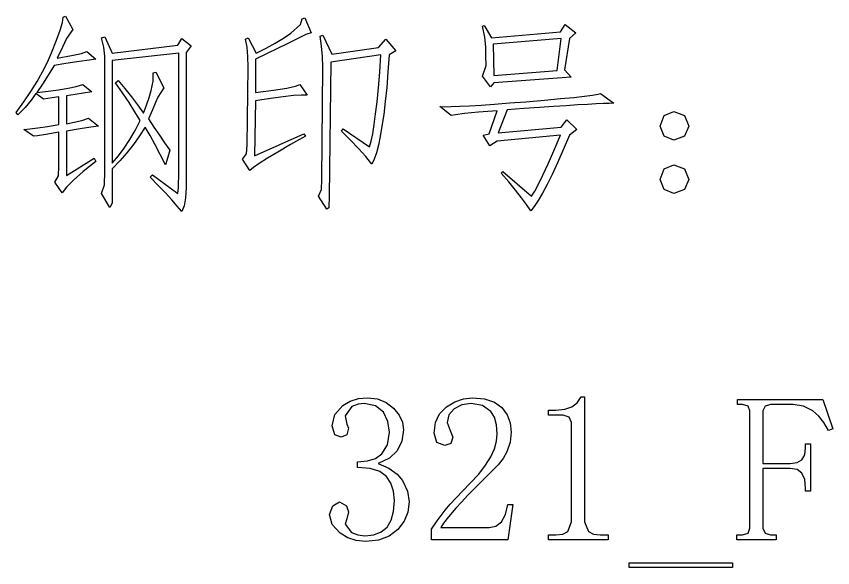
# Model space of a CAD drawing. Extents: x 0 to 420, y 0 to 297.
# Drawn here: x 234.2 to 251.67, y 53.93 to 65.71 of the extents above; entities that cross this region are included whole.
import ezdxf

# ---------------------------------------------------------------- set-up
doc = ezdxf.new("R2010")
doc.units = 0

msp = doc.modelspace()

# ---------------------------------------------------------------- linework, layer by layer
at = {"color": 7, "lineweight": 25}
for points in [[(235.117, 63.24), (234.838, 63.191), (234.656, 63.162), (234.573, 63.152), (234.362, 63.293), (234.495, 63.306), (234.665, 63.328), (234.872, 63.358), (235.117, 63.398), (235.117, 63.994), (234.972, 63.972), (234.783, 63.942), (234.625, 64.065), (234.52, 63.92), (234.391, 63.768), (234.239, 63.608), (234.204, 63.661), (234.367, 63.886), (234.514, 64.106), (234.647, 64.321), (234.766, 64.53), (234.869, 64.734), (234.959, 64.933), (235.066, 65.201), (235.143, 65.418), (235.189, 65.583), (235.204, 65.696), (235.257, 65.714), (235.415, 65.433), (235.274, 65.24), (235.191, 65.056), (235.081, 64.819), (235.386, 64.873), (235.596, 64.92), (235.713, 64.959), (235.906, 64.801), (235.712, 64.773), (235.498, 64.74), (235.265, 64.703), (235.011, 64.661), (234.885, 64.456), (234.762, 64.263), (234.643, 64.082), (234.829, 64.106), (235.108, 64.143), (235.31, 64.176), (235.482, 64.214), (235.625, 64.257), (235.818, 64.1), (235.641, 64.074), (235.46, 64.045), (235.274, 64.012), (235.274, 63.415), (235.603, 63.49), (235.748, 63.538), (235.959, 63.363), (235.797, 63.343), (235.569, 63.308), (235.274, 63.257), (235.274, 62.31), (235.871, 62.679), (235.906, 62.608), (235.637, 62.396), (235.428, 62.214), (235.278, 62.062), (235.187, 61.942), (235.029, 62.17), (235.103, 62.306), (235.117, 62.503)], [(239.162, 65.257), (239.338, 64.924), (239.548, 65.03), (239.741, 65.137), (239.917, 65.245), (240.074, 65.354), (240.285, 65.54), (240.32, 65.661), (240.373, 65.679), (240.513, 65.363), (240.397, 65.323), (240.153, 65.205), (239.986, 65.12), (239.792, 65.025), (239.569, 64.919), (239.32, 64.801), (239.32, 64.082), (239.702, 64.132), (239.987, 64.179), (240.175, 64.22), (240.267, 64.257), (240.425, 64.029), (240.302, 64.03), (240.131, 64.018), (239.91, 63.994), (239.639, 63.956), (239.32, 63.907), (239.302, 62.731), (240.355, 63.205), (240.39, 63.152), (240.07, 62.971), (239.798, 62.813), (239.574, 62.679), (239.4, 62.567), (239.274, 62.48), (239.197, 62.415), (239.039, 62.661), (239.127, 62.771), (239.145, 62.959), (239.162, 64.626), (239.156, 64.856), (239.139, 65.055), (239.109, 65.222)], [(246.07, 64.415), (244.42, 64.293), (244.35, 64.205), (244.175, 64.433), (244.254, 64.661), (244.247, 64.867), (244.245, 65.065), (244.227, 65.271), (244.175, 65.503), (244.21, 65.521), (244.368, 65.257), (245.841, 65.38), (245.947, 65.538), (246.175, 65.363), (246.034, 65.24), (245.929, 64.573)], [(241.197, 63.31), (241.759, 62.924), (241.793, 63.047), (241.827, 63.205), (241.859, 63.398), (241.89, 63.626), (241.92, 63.889), (241.949, 64.187), (241.977, 64.521), (242.004, 64.889), (240.934, 64.731), (240.899, 61.872), (240.886, 61.617), (240.846, 61.591), (240.671, 61.872), (240.732, 62.012), (240.741, 62.222), (240.759, 64.626), (240.753, 64.856), (240.735, 65.078), (240.706, 65.293), (240.759, 65.31), (240.952, 64.907), (241.952, 65.047), (242.109, 65.222), (242.32, 64.977), (242.18, 64.889), (242.154, 64.528), (242.126, 64.195), (242.095, 63.891), (242.062, 63.615), (242.026, 63.367), (241.988, 63.148), (241.948, 62.957), (241.905, 62.795), (241.859, 62.661), (241.811, 62.556), (241.679, 62.718), (241.526, 62.889), (241.354, 63.069), (241.162, 63.257)], [(237.117, 62.328), (237.66, 61.924), (237.674, 62.056), (237.678, 62.38), (237.678, 64.924), (236.257, 64.766), (236.257, 62.573), (236.387, 62.728), (236.512, 62.896), (236.632, 63.079), (236.745, 63.275), (236.853, 63.486), (236.742, 63.674), (236.617, 63.872), (236.478, 64.078), (236.327, 64.293), (236.38, 64.345), (236.526, 64.17), (236.665, 63.994), (236.797, 63.819), (236.924, 63.643), (236.989, 63.814), (237.044, 63.975), (237.09, 64.126), (237.132, 64.33), (237.134, 64.503), (237.187, 64.521), (237.362, 64.187), (237.231, 63.986), (237.181, 63.868), (237.114, 63.713), (237.029, 63.521), (237.149, 63.341), (237.266, 63.17), (237.377, 63.007), (237.485, 62.854), (237.445, 62.705), (237.397, 62.538), (237.284, 62.76), (237.174, 62.968), (237.065, 63.163), (236.959, 63.345), (236.841, 63.158), (236.712, 62.975), (236.571, 62.796), (236.42, 62.621), (236.257, 62.45), (236.257, 62.029), (236.252, 61.718), (236.204, 61.626), (236.029, 61.924), (236.09, 62.113), (236.099, 62.398), (236.099, 64.679), (236.099, 64.86), (236.076, 65.053), (236.029, 65.257), (236.099, 65.275), (236.257, 64.924), (237.66, 65.1), (237.748, 65.24), (237.941, 65.082), (237.836, 64.942), (237.836, 62.31), (237.837, 62.051), (237.823, 61.836), (237.793, 61.665), (237.748, 61.538), (237.648, 61.657), (237.529, 61.791), (237.392, 61.938), (237.237, 62.1), (237.064, 62.275)], [(244.403, 65.117), (244.42, 64.45), (245.771, 64.556), (245.859, 65.24)], [(246.982, 63.854), (246.886, 63.853), (246.761, 63.848), (246.607, 63.841), (246.423, 63.832), (246.21, 63.819), (245.967, 63.803), (245.695, 63.785), (245.393, 63.764), (245.062, 63.74), (244.701, 63.714), (244.508, 63.222), (245.859, 63.345), (245.982, 63.503), (246.192, 63.293), (246.034, 63.17), (245.903, 62.861), (245.779, 62.582), (245.664, 62.334), (245.556, 62.117), (245.457, 61.931), (245.367, 61.775), (245.284, 61.65), (245.21, 61.556), (245.117, 61.689), (245.008, 61.836), (244.881, 61.998), (244.738, 62.173), (244.578, 62.363), (244.613, 62.398), (245.227, 61.872), (245.293, 61.976), (245.374, 62.125), (245.469, 62.319), (245.578, 62.558), (245.703, 62.841), (245.841, 63.17), (244.491, 63.047), (244.333, 62.942), (244.192, 63.17), (244.315, 63.205), (244.491, 63.696), (244.087, 63.663), (243.789, 63.635), (243.596, 63.611), (243.508, 63.591), (243.262, 63.784), (243.368, 63.782), (243.509, 63.784), (243.686, 63.79), (243.898, 63.801), (244.147, 63.817), (244.43, 63.836), (244.75, 63.861), (245.105, 63.889), (245.502, 63.923), (245.844, 63.954), (246.128, 63.981), (246.356, 64.007), (246.528, 64.029), (246.643, 64.048), (246.701, 64.065)], [(248.587, 63.363), (248.499, 63.152), (248.271, 63.065), (248.06, 63.152), (247.973, 63.363), (248.06, 63.591), (248.271, 63.679), (248.499, 63.591)], [(248.587, 62.222), (248.499, 62.012), (248.271, 61.924), (248.06, 62.012), (247.973, 62.222), (248.06, 62.45), (248.271, 62.538), (248.499, 62.45)], [(242.608, 55.331), (242.58, 55.117), (242.499, 54.921), (242.362, 54.743), (242.177, 54.601), (241.949, 54.517), (241.678, 54.488), (241.477, 54.508), (241.296, 54.566), (241.134, 54.664), (240.963, 54.852), (240.906, 55.067), (240.976, 55.252), (241.117, 55.331), (241.266, 55.252), (241.31, 55.12), (241.274, 54.971), (241.239, 54.857), (241.371, 54.681), (241.509, 54.629), (241.66, 54.611), (241.853, 54.632), (242.011, 54.693), (242.134, 54.795), (242.222, 54.941), (242.274, 55.131), (242.292, 55.366), (242.273, 55.562), (242.218, 55.732), (242.125, 55.874), (241.982, 55.982), (241.774, 56.046), (241.502, 56.067), (241.502, 56.19), (241.716, 56.209), (241.888, 56.264), (242.02, 56.357), (242.145, 56.556), (242.187, 56.822), (242.154, 57.052), (242.055, 57.252), (241.886, 57.39), (241.643, 57.436), (241.516, 57.42), (241.38, 57.374), (241.239, 57.173), (241.274, 56.997), (241.31, 56.909), (241.274, 56.769), (241.152, 56.716), (241.02, 56.769), (240.959, 56.962), (241.016, 57.201), (241.187, 57.392), (241.347, 57.485), (241.522, 57.54), (241.713, 57.559), (241.931, 57.534), (242.118, 57.461), (242.274, 57.339), (242.391, 57.19), (242.462, 57.035), (242.485, 56.874), (242.452, 56.631), (242.353, 56.427), (242.185, 56.267), (241.941, 56.155), (242.171, 56.052), (242.347, 55.929), (242.467, 55.787), (242.573, 55.559)], [(244.491, 56.787), (244.476, 56.981), (244.429, 57.141), (244.351, 57.269), (244.175, 57.394), (243.93, 57.436), (243.735, 57.407), (243.57, 57.322), (243.458, 57.192), (243.421, 57.032), (243.482, 56.857), (243.544, 56.716), (243.5, 56.585), (243.368, 56.541), (243.202, 56.602), (243.14, 56.804), (243.17, 57.03), (243.257, 57.217), (243.404, 57.366), (243.583, 57.473), (243.77, 57.537), (243.965, 57.559), (244.221, 57.535), (244.429, 57.465), (244.588, 57.348), (244.7, 57.196), (244.767, 57.021), (244.79, 56.822), (244.765, 56.611), (244.693, 56.401), (244.616, 56.262), (244.514, 56.128), (244.386, 55.997), (244.192, 55.808), (244.017, 55.634), (243.861, 55.474), (243.724, 55.329), (243.605, 55.199), (243.448, 55.017), (243.34, 54.879), (243.281, 54.787), (244.316, 54.787), (244.461, 54.817), (244.579, 54.909), (244.667, 55.063), (244.719, 55.278), (244.825, 55.278), (244.719, 54.524), (243.088, 54.524), (243.088, 54.752), (243.204, 54.931), (243.377, 55.155), (243.486, 55.283), (243.612, 55.423), (243.754, 55.573), (243.912, 55.734), (244.094, 55.929), (244.24, 56.116), (244.351, 56.295), (244.429, 56.467), (244.476, 56.631)], [(246.357, 57.576), (246.357, 54.909), (246.445, 54.699), (246.55, 54.646), (246.691, 54.629), (246.866, 54.629), (246.866, 54.524), (245.585, 54.524), (245.585, 54.629), (245.743, 54.629), (245.895, 54.646), (245.998, 54.699), (246.077, 54.909), (246.077, 57.032), (246.033, 57.146), (245.901, 57.19), (245.585, 57.19), (245.585, 57.295), (245.743, 57.295), (245.934, 57.313), (246.085, 57.366), (246.202, 57.453), (246.287, 57.576)], [(250.455, 54.629), (250.455, 54.524), (249.613, 54.524), (249.613, 54.629), (249.736, 54.629), (249.859, 54.664), (249.894, 54.769), (249.894, 57.278), (249.859, 57.383), (249.736, 57.418), (249.631, 57.418), (249.631, 57.524), (251.455, 57.524), (251.666, 56.892), (251.578, 56.857), (251.479, 57.028), (251.368, 57.169), (251.245, 57.278), (251.043, 57.383), (250.824, 57.418), (250.333, 57.418), (250.219, 57.383), (250.175, 57.278), (250.175, 56.155), (250.754, 56.155), (250.905, 56.175), (251.008, 56.234), (251.067, 56.337), (251.087, 56.488), (251.087, 56.576), (251.192, 56.576), (251.192, 55.559), (251.087, 55.559), (251.087, 55.629), (251.067, 55.813), (251.008, 55.945), (250.905, 56.024), (250.754, 56.05), (250.175, 56.05), (250.175, 54.769), (250.219, 54.664), (250.333, 54.629)], [(247.315, 53.927), (247.315, 54.032), (249.526, 54.032), (249.526, 53.927)]]:
    msp.add_lwpolyline(points, close=True, dxfattribs=at)

doc.saveas('drawing.dxf')
